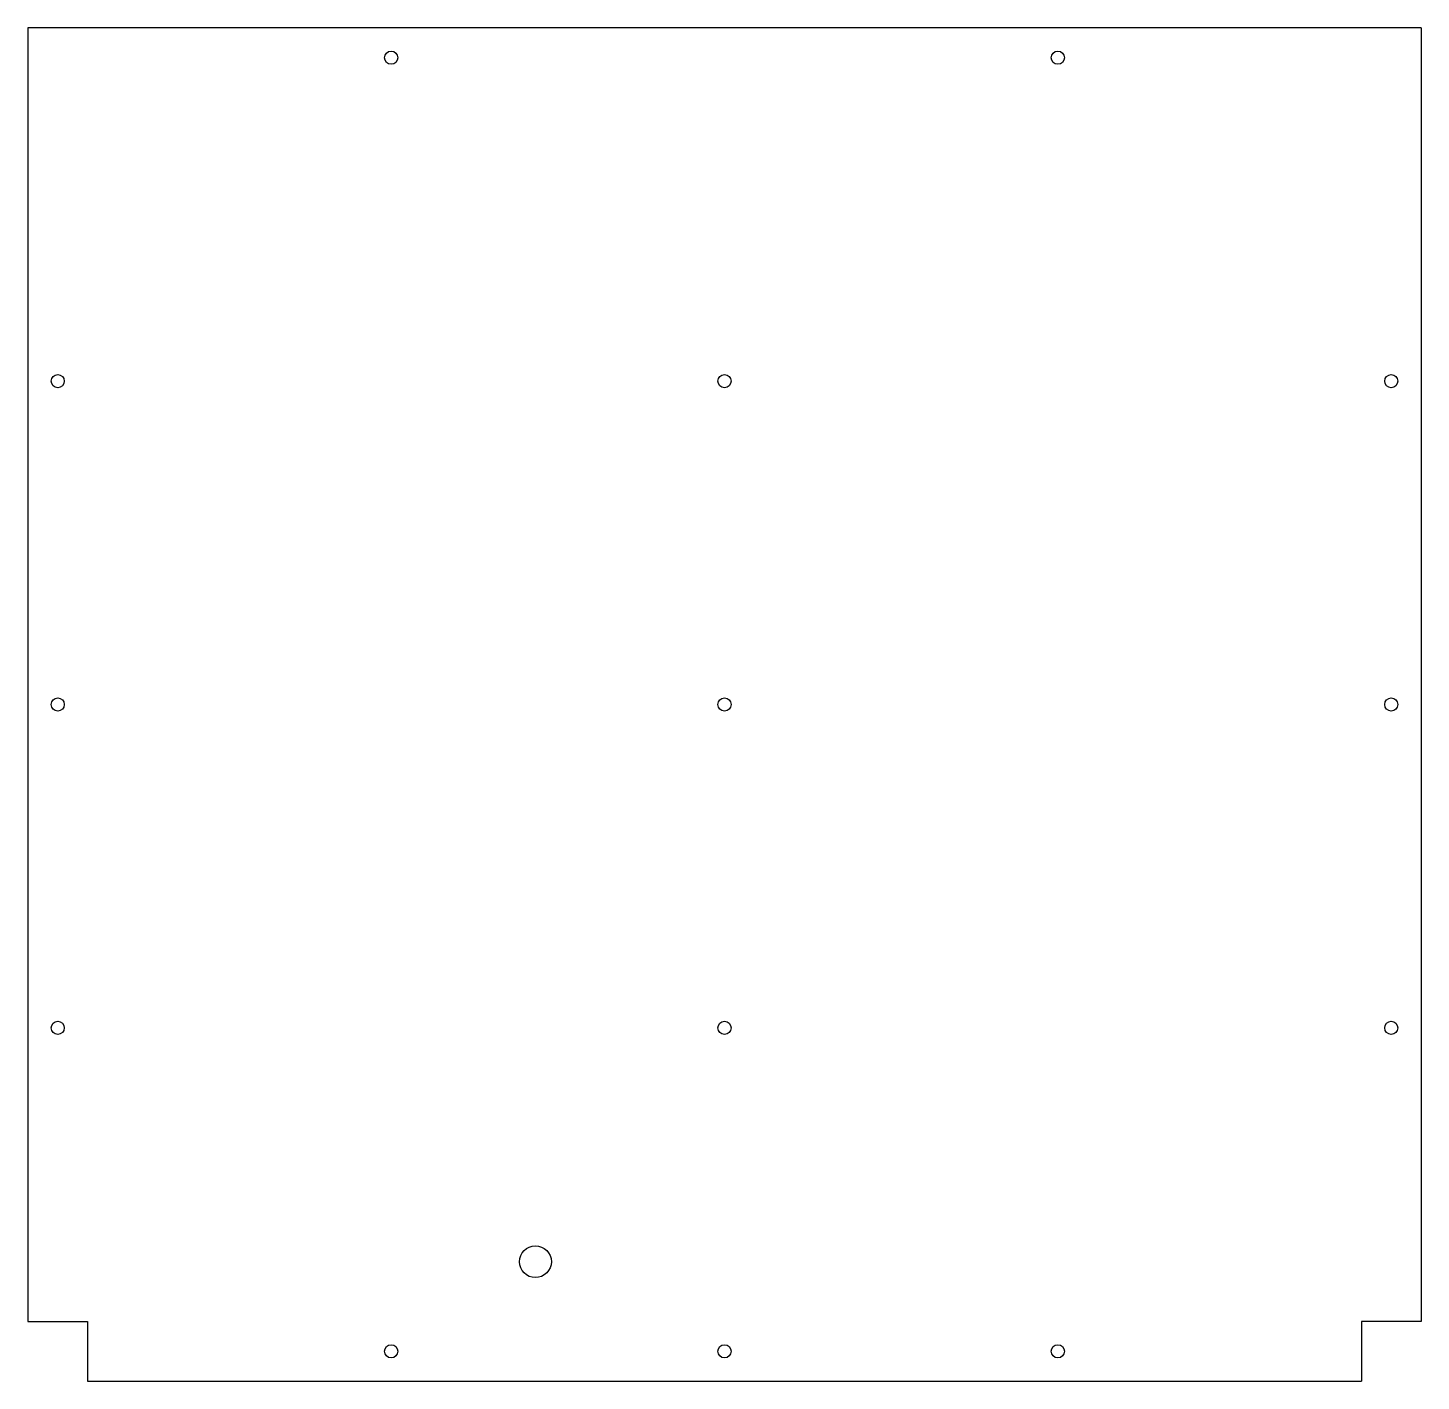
# Model space of a CAD drawing. Extents: x -350 to 350, y -340 to 340.
import ezdxf

# ---------------------------------------------------------------- set-up
doc = ezdxf.new("R2010")
doc.units = 0
doc.layers.get('0').update_dxf_attribs({"linetype": 'continuous'})

# ---------------------------------------------------------------- blocks, each defined once
blk = doc.blocks.new('FACEFEAT')
at = {"color": 0}
for p, q in [((-350, 340), (-350, -310)), ((350, 340), (-350, 340)), ((350, 340), (350, -310)), ((-350, -310), (-320, -310)), ((-320, -310), (-320, -340)), ((320, -310), (320, -340)), ((350, -310), (320, -310)), ((-320, -340), (320, -340))]:
    blk.add_line(p, q, dxfattribs=at)
for centre, radius in [((-167.5, 325), 3.3), ((167.5, 325), 3.3), ((-335, 162.5), 3.3), ((0, 162.5), 3.3), ((335, 162.5), 3.3), ((-335, 0), 3.3), ((0, 0), 3.3), ((335, 0), 3.3), ((-335, -162.5), 3.3), ((0, -162.5), 3.3), ((335, -162.5), 3.3), ((-95, -280), 8), ((-167.5, -325), 3.3), ((0, -325), 3.3), ((167.5, -325), 3.3)]:
    blk.add_circle(centre, radius, dxfattribs=at)

msp = doc.modelspace()

# ---------------------------------------------------------------- block references
at = {"color": 0}
msp.add_blockref('FACEFEAT', (0, 0), dxfattribs=at)

doc.saveas('drawing.dxf')
